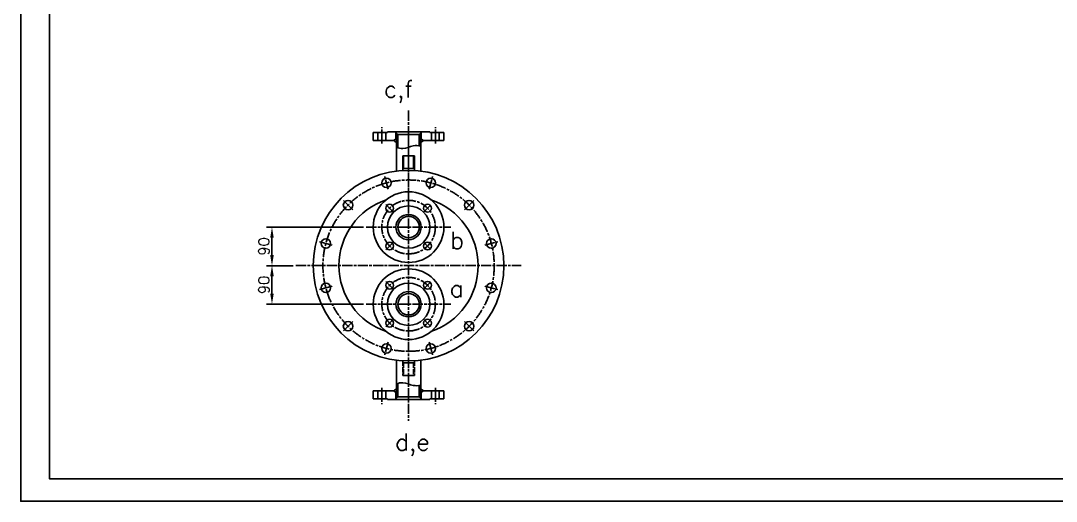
# Model space of a CAD drawing. Header units: millimetres. Extents: x 2215 to 13516, y 3399 to 7964.
# Drawn here: x 2250 to 4668, y 5305 to 6427 of the extents above; entities that cross this region are included whole.
import ezdxf

# ---------------------------------------------------------------- set-up
doc = ezdxf.new("R2010")
doc.units = ezdxf.units.MM
doc.linetypes.add('ACAD_ISO02W100', pattern=[15, 12, -3])
doc.linetypes.add('ACAD_ISO08W100', pattern=[36, 24, -3, 6, -3])
for name, color, linetype in [('中心线', 1, 'ACAD_ISO08W100'), ('实线', 6, 'Continuous'), ('文本', 4, 'Continuous'), ('标注', 3, 'Continuous'), ('虚线', 2, 'ACAD_ISO02W100')]:
    doc.layers.add(name, color=color, linetype=linetype)
doc.styles.get("Standard").update_dxf_attribs({"font": 'txt', "bigfont": 'gbcbig.shx'})
doc.dimstyles.new('ISO-25', dxfattribs={"dimtxt": 2.5, "dimasz": 2.5, "dimexe": 1.25, "dimexo": 0.625, "dimtad": 1, "dimtxsty": 'Standard', "dimcen": 2.5, "dimadec": 0, "dimazin": 0, "dimtfac": 1, "dimtmove": 0, "dimatfit": 3, "dimfxl": 0, "dimarcsym": 0})

# ---------------------------------------------------------------- blocks, each defined once
blk = doc.blocks.new('*D22')
at = {"layer": 'Defpoints', "color": 0}
for p in [(2836.8, 5945.1), (3057.1, 5945.1), (2892.9, 5855.1)]:
    blk.add_point(p, dxfattribs=at)
at = {"layer": '标注', "color": 3, "lineweight": -2}
for p, q in [((3050.8, 5945.1), (2824.3, 5945.1)), ((2836.8, 5880.1), (2836.8, 5920.1)), ((2886.6, 5855.1), (2824.3, 5855.1))]:
    blk.add_line(p, q, dxfattribs=at)
at = {"layer": '标注', "color": 3}
for points in [[(2832.6, 5920.1), (2841, 5920.1), (2836.8, 5945.1)], [(2832.6, 5880.1), (2841, 5880.1), (2836.8, 5855.1)]]:
    blk.add_solid(points, dxfattribs=at)
at = {"layer": '标注', "color": 4, "insert": (2818.1, 5900.1), "char_height": 25, "attachment_point": 5, "rotation": 90}
blk.add_mtext('90', dxfattribs=at)
blk = doc.blocks.new('*D23')
at = {"layer": 'Defpoints', "color": 0}
for p in [(2892.9, 5855.1), (2836.8, 5765.1), (3057.1, 5765.1)]:
    blk.add_point(p, dxfattribs=at)
at = {"layer": '标注', "color": 3, "lineweight": -2}
for p, q in [((2886.6, 5855.1), (2824.3, 5855.1)), ((2836.8, 5830.1), (2836.8, 5790.1)), ((3050.8, 5765.1), (2824.3, 5765.1))]:
    blk.add_line(p, q, dxfattribs=at)
at = {"layer": '标注', "color": 3}
for points in [[(2832.6, 5830.1), (2841, 5830.1), (2836.8, 5855.1)], [(2832.6, 5790.1), (2841, 5790.1), (2836.8, 5765.1)]]:
    blk.add_solid(points, dxfattribs=at)
at = {"layer": '标注', "color": 4, "insert": (2818.1, 5810.1), "char_height": 25, "attachment_point": 5, "rotation": 90}
blk.add_mtext('90', dxfattribs=at)

msp = doc.modelspace()

# ---------------------------------------------------------------- hatches: boundary and pattern name
at = {"layer": '实线'}
h = msp.add_hatch(color=7, dxfattribs=at)
h.paths.add_polyline_path([(3126.246, 6166.112), (3126.246, 6161.612), (3130.746, 6161.612)])
h.paths.add_polyline_path([(3185.246, 6166.112), (3180.746, 6161.612), (3185.246, 6161.612)])
h = msp.add_hatch(color=7, dxfattribs=at)
h.paths.add_polyline_path([(3127.246, 6151.528), (3126.246, 6151.528), (3121.579, 6147.612, 0.21953224), (3127.246, 6143.425)])
h.paths.add_polyline_path([(3184.246, 6143.425, 0.21953224), (3189.913, 6147.612), (3185.246, 6151.528), (3184.246, 6151.528)])
h = msp.add_hatch(color=7, dxfattribs=at)
h.paths.add_polyline_path([(3127.246, 5566.798, 0.21953224), (3121.579, 5562.612), (3126.246, 5558.695), (3127.246, 5558.695)])
h.paths.add_polyline_path([(3184.246, 5558.695), (3185.246, 5558.695), (3189.913, 5562.612, 0.21953224), (3184.246, 5566.798)])
h = msp.add_hatch(color=7, dxfattribs=at)
h.paths.add_polyline_path([(3130.746, 5548.612), (3126.246, 5548.612), (3126.246, 5544.112)])
h.paths.add_polyline_path([(3185.246, 5548.612), (3180.746, 5548.612), (3185.246, 5544.112)])

# ---------------------------------------------------------------- linework, layer by layer
at = {"layer": '中心线', "color": 7}
for p, q in [((3155.746, 6216.955), (3155.746, 5493.268)), ((3093.246, 6140.047), (3093.246, 6178.595)), ((3155.746, 6001.972), (3155.746, 6178.595)), ((3218.246, 6140.047), (3218.246, 6178.595)), ((3155.746, 6001.972), (3155.746, 6125.489)), ((3107.962, 6033.443), (3100.002, 6063.151)), ((3203.53, 6033.443), (3211.49, 6063.151)), ((3025.199, 5985.659), (3003.451, 6007.407)), ((3102.761, 5998.097), (3120.744, 5980.113)), ((3190.748, 5980.113), (3208.731, 5998.097)), ((3286.294, 5985.659), (3308.041, 6007.407)), ((3057.072, 5945.112), (3254.42, 5945.112)), ((2977.415, 5902.895), (2947.707, 5910.855)), ((3102.761, 5892.126), (3120.744, 5910.11)), ((3190.748, 5910.11), (3208.731, 5892.126)), ((3334.077, 5902.895), (3363.785, 5910.855)), ((2892.886, 5855.112), (3418.606, 5855.112)), ((2977.415, 5807.328), (2947.707, 5799.368)), ((3102.761, 5818.097), (3120.744, 5800.113)), ((3190.748, 5800.113), (3208.731, 5818.097)), ((3334.077, 5807.328), (3363.785, 5799.368)), ((3057.072, 5765.112), (3254.42, 5765.112)), ((3025.199, 5724.564), (3003.451, 5702.816)), ((3102.761, 5712.126), (3120.744, 5730.11)), ((3190.748, 5730.11), (3208.731, 5712.126)), ((3286.294, 5724.564), (3308.041, 5702.816)), ((3107.962, 5676.78), (3100.002, 5647.072)), ((3203.53, 5676.78), (3211.49, 5647.072)), ((3093.246, 5570.176), (3093.246, 5531.628)), ((3218.246, 5570.176), (3218.246, 5531.628))]:
    msp.add_line(p, q, dxfattribs=at)
for centre, radius in [((3155.746, 5855.112), 200), ((3155.746, 5945.112), 62.5), ((3155.746, 5765.112), 62.5)]:
    msp.add_circle(centre, radius, dxfattribs=at)
at = {"layer": '实线', "color": 7}
for p, q in [((3073.246, 6165.612), (3106.246, 6165.612)), ((3073.246, 6147.612), (3073.246, 6165.612)), ((3084.246, 6147.612), (3084.246, 6165.612)), ((3102.246, 6147.612), (3102.246, 6165.612)), ((3106.246, 6167.612), (3205.246, 6167.612)), ((3106.246, 6165.612), (3106.246, 6167.612)), ((3126.246, 6151.528), (3126.246, 6167.612)), ((3126.246, 6166.112), (3130.746, 6161.612)), ((3185.246, 6166.112), (3180.746, 6161.612)), ((3185.246, 6151.528), (3185.246, 6167.612)), ((3205.246, 6165.612), (3205.246, 6167.612)), ((3205.246, 6165.612), (3238.246, 6165.612)), ((3209.246, 6147.612), (3209.246, 6165.612)), ((3227.246, 6147.612), (3227.246, 6165.612)), ((3238.246, 6147.612), (3238.246, 6165.612)), ((3073.246, 6147.612), (3121.579, 6147.612)), ((3126.246, 6151.528), (3121.579, 6147.612)), ((3126.246, 6161.612), (3185.246, 6161.612)), ((3126.246, 6151.528), (3127.246, 6151.528)), ((3127.246, 6075.779), (3127.246, 6161.612)), ((3130.746, 6130.115), (3130.746, 6161.612)), ((3180.746, 6134.994), (3180.746, 6161.612)), ((3184.246, 6075.779), (3184.246, 6161.612)), ((3185.246, 6151.528), (3184.246, 6151.528)), ((3185.246, 6151.528), (3189.913, 6147.612)), ((3189.913, 6147.612), (3238.246, 6147.612)), ((3142.246, 6111.612), (3169.246, 6111.612)), ((3142.246, 6077.202), (3142.246, 6111.612)), ((3144.246, 6081.612), (3144.246, 6111.612)), ((3167.246, 6081.612), (3167.246, 6111.612)), ((3169.246, 6077.202), (3169.246, 6111.612)), ((3142.246, 6081.612), (3169.246, 6081.612)), ((3127.246, 5634.444), (3127.246, 5548.612)), ((3184.246, 5634.444), (3184.246, 5548.612)), ((3073.246, 5562.612), (3121.579, 5562.612)), ((3073.246, 5562.612), (3073.246, 5544.612)), ((3084.246, 5562.612), (3084.246, 5544.612)), ((3102.246, 5562.612), (3102.246, 5544.612)), ((3126.246, 5558.695), (3121.579, 5562.612)), ((3130.746, 5580.108), (3130.746, 5548.612)), ((3180.746, 5575.229), (3180.746, 5548.612)), ((3185.246, 5558.695), (3189.913, 5562.612)), ((3189.913, 5562.612), (3238.246, 5562.612)), ((3209.246, 5562.612), (3209.246, 5544.612)), ((3227.246, 5562.612), (3227.246, 5544.612)), ((3238.246, 5562.612), (3238.246, 5544.612)), ((3073.246, 5544.612), (3106.246, 5544.612)), ((3106.246, 5544.612), (3106.246, 5542.612)), ((3106.246, 5542.612), (3205.246, 5542.612)), ((3126.246, 5558.695), (3126.246, 5542.612)), ((3126.246, 5558.695), (3127.246, 5558.695)), ((3126.246, 5548.612), (3185.246, 5548.612)), ((3126.246, 5544.112), (3130.746, 5548.612)), ((3185.246, 5544.112), (3180.746, 5548.612)), ((3185.246, 5558.695), (3184.246, 5558.695)), ((3185.246, 5558.695), (3185.246, 5542.612)), ((3205.246, 5544.612), (3238.246, 5544.612)), ((3205.246, 5544.612), (3205.246, 5542.612))]:
    msp.add_line(p, q, dxfattribs=at)
for centre, radius in [((3155.746, 5855.112), 222.5), ((3103.982, 6048.297), 11), ((3207.51, 6048.297), 11), ((3155.746, 5945.112), 82.5), ((3014.325, 5996.533), 11), ((3111.552, 5989.306), 9), ((3199.94, 5989.306), 9), ((3297.168, 5996.533), 11), ((3155.746, 5945.112), 49.5), ((3155.746, 5945.112), 29.5), ((3155.746, 5945.112), 25), ((2962.561, 5906.875), 11), ((3111.552, 5900.917), 9), ((3199.94, 5900.917), 9), ((3348.931, 5906.875), 11), ((3155.746, 5765.112), 82.5), ((2962.561, 5803.348), 11), ((3111.552, 5809.306), 9), ((3155.746, 5765.112), 49.5), ((3199.94, 5809.306), 9), ((3348.931, 5803.348), 11), ((3155.746, 5765.112), 29.5), ((3155.746, 5765.112), 25), ((3014.325, 5713.69), 11), ((3111.552, 5720.917), 9), ((3199.94, 5720.917), 9), ((3297.168, 5713.69), 11), ((3103.982, 5661.926), 11), ((3207.51, 5661.926), 11)]:
    msp.add_circle(centre, radius, dxfattribs=at)
for centre, radius, start, end in [((3128.95, 6151.661), 8.41, 208.783254, 258.310665), ((3182.542, 6151.661), 8.41, 281.689335, 331.216746), ((3155.746, 5855.112), 162.5, 108.736017, 251.263983), ((3155.746, 5855.112), 162.5, 288.736017, 71.263983), ((3128.95, 5558.562), 8.41, 101.689335, 151.216746), ((3182.542, 5558.562), 8.41, 28.783254, 78.310665)]:
    msp.add_arc(centre, radius, start, end, dxfattribs=at)
for points in [[(3127.246, 6131.376), (3132.351, 6129.342), (3145.273, 6126.189), (3164.34, 6136.107), (3178.315, 6135.527), (3184.246, 6134.468)], [(3127.246, 5578.847), (3132.351, 5580.881), (3145.273, 5584.034), (3164.34, 5574.116), (3178.315, 5574.696), (3184.246, 5575.755)]]:
    msp.add_open_spline(points, degree=3, knots=[15.92242239, 15.92242239, 15.92242239, 15.92242239, 32.14367661, 56.79718347, 74.8877853, 74.8877853, 74.8877853, 74.8877853], dxfattribs=at)
at = {"layer": '标注', "color": 7}
for points in [[(2250.174, 7964.473), (5878.972, 7964.473), (5878.972, 5305.077), (2250.174, 5305.077)], [(2317.071, 7921.486), (5831.188, 7921.486), (5831.188, 5357.616), (2317.071, 5357.616)]]:
    msp.add_lwpolyline(points, close=True, dxfattribs=at)
at = {"layer": '虚线', "color": 7}
for p, q in [((3142.246, 5633.021), (3142.246, 5598.612)), ((3142.246, 5628.612), (3169.246, 5628.612)), ((3144.246, 5628.612), (3144.246, 5598.612)), ((3167.246, 5628.612), (3167.246, 5598.612)), ((3169.246, 5633.021), (3169.246, 5598.612)), ((3142.246, 5598.612), (3169.246, 5598.612))]:
    msp.add_line(p, q, dxfattribs=at)

# ---------------------------------------------------------------- texts
at = {"layer": '文本', "color": 7, "char_height": 40, "width": 54.83925, "attachment_point": 1}
for s, insert in [('c,f', (3098.215, 6287.342)), ('b', (3252.828, 5934.333)), ('a', (3251.752, 5821.749)), ('d,e', (3124.249, 5463.282))]:
    msp.add_mtext(s, dxfattribs=dict(at, insert=insert))

# ---------------------------------------------------------------- dimensions: what is measured, and where the dimension line sits
at = {"layer": '标注', "color": 7}
for base, p2, picture, middle in [((2836.814, 5945.112), (3057.072, 5945.112), '*D22', (2818.064, 5900.112)), ((2836.814, 5765.112), (3057.072, 5765.112), '*D23', (2818.064, 5810.112))]:
    dim = msp.add_linear_dim(base=base, p1=(2892.886, 5855.112), p2=p2, angle=90, dimstyle='ISO-25', override={"dimscale": 10, "dimclrd": 3, "dimclre": 3, "dimclrt": 4}, dxfattribs=at)
    dim.commit()
    dim.dimension.update_dxf_attribs({"geometry": picture, "text_midpoint": middle})

doc.saveas('drawing.dxf')
